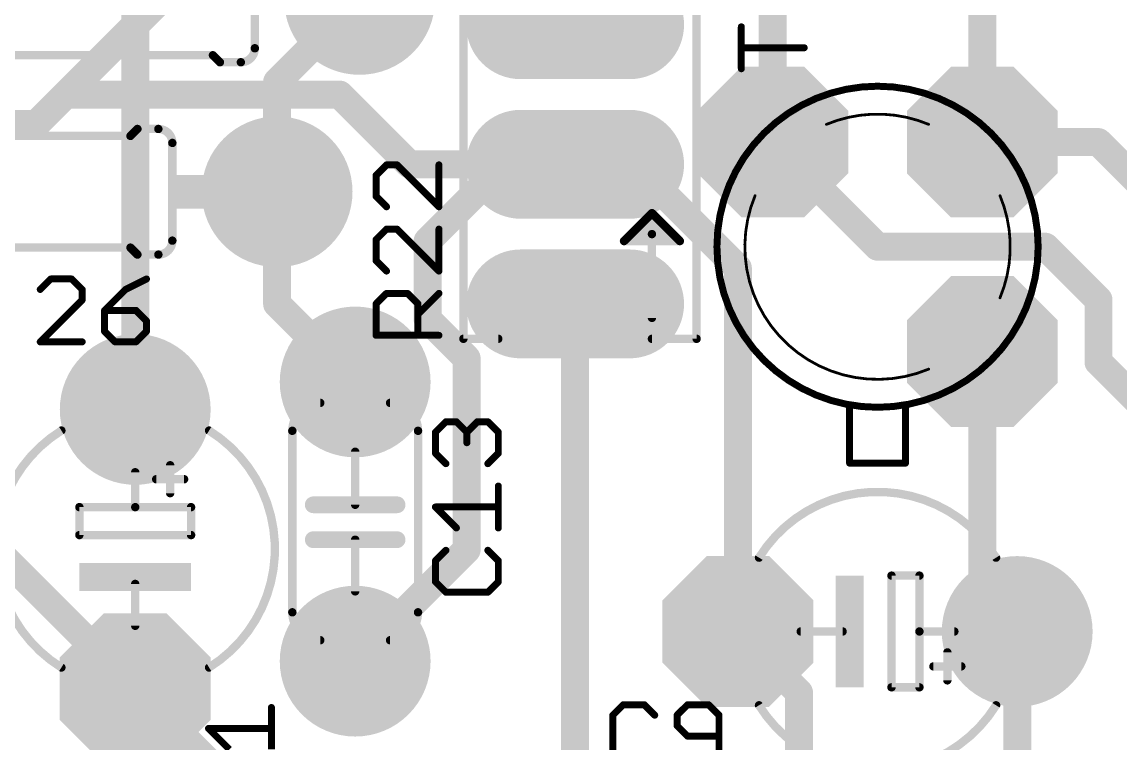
# Model space of a CAD drawing. Extents: x 0 to 70, y -10.8 to 60.8.
# Drawn here: x 34.94 to 54.91, y 8.47 to 21.59 of the extents above; entities that cross this region are included whole.
import ezdxf

# ---------------------------------------------------------------- set-up
doc = ezdxf.new("R2010")
doc.units = 0
for name, color, linetype in [('1', 22, 'CONTINUOUS'), ('16', 175, 'CONTINUOUS'), ('17', 82, 'CONTINUOUS'), ('21', 253, 'CONTINUOUS'), ('25', 253, 'CONTINUOUS'), ('29', 253, 'CONTINUOUS'), ('30', 253, 'CONTINUOUS')]:
    doc.layers.add(name, color=color, linetype=linetype)

# ---------------------------------------------------------------- blocks, each defined once
blk = doc.blocks.new('RECT')
blk.add_solid([(-0.5, -0.5), (0.5, -0.5), (-0.5, 0.5), (0.5, 0.5)])
blk = doc.blocks.new('ROUNDP')
at = {"const_width": 0.5}
blk.add_lwpolyline([(0, -0.25, 1), (0, 0.25, 1), (0, -0.25)], format="xyb", dxfattribs=at)
blk = doc.blocks.new('OCTAGONP')
at = {"const_width": 0.5}
blk.add_lwpolyline([(-0.25, -0.1036), (-0.25, 0.1036), (-0.1036, 0.25), (0.1036, 0.25), (0.25, 0.1036), (0.25, -0.1036), (0.1036, -0.25), (-0.1036, -0.25), (-0.25, -0.1036), (-0.25, 0.1036)], dxfattribs=at)
blk = doc.blocks.new('LONGP100')
at = {"const_width": 1}
blk.add_lwpolyline([(-0.5, 0), (0.5, 0)], dxfattribs=at)
at = {"const_width": 0.5}
for points in [[(-0.5, 0.25, 1), (-0.5, -0.25)], [(0.5, -0.25, 1), (0.5, 0.25)]]:
    blk.add_lwpolyline(points, format="xyb", dxfattribs=at)

msp = doc.modelspace()

# ---------------------------------------------------------------- linework, layer by layer
at = {"layer": '1', "const_width": 0.508}
for points in [[(35.7378, 20.2692), (39.4716, 24.003)], [(35.2044, 19.7358), (35.7378, 20.2692)], [(35.7378, 20.2692), (40.7162, 20.2692)], [(40.7162, 20.2692), (41.9854, 19)], [(31.115, 19.7358), (35.2044, 19.7358)], [(41.9854, 19), (45, 19)]]:
    msp.add_lwpolyline(points, dxfattribs=at)
at = {"layer": '1', "const_width": 0.254}
for points in [[(35.7378, 20.3962, 1), (35.7378, 20.1422)], [(35.648, 20.359, 1), (35.8276, 20.1794)], [(35.8276, 20.1794, 1), (35.648, 20.359)], [(40.806, 20.359, 1), (40.6264, 20.1794)], [(40.7162, 20.1422, 1), (40.7162, 20.3962)], [(35.2044, 19.6088, 1), (35.2044, 19.8628)], [(35.1146, 19.8256, 1), (35.2942, 19.646)], [(41.9854, 19.127, 1), (41.9854, 18.873)], [(41.8956, 18.9102, 1), (42.0752, 19.0898)], [(45, 18.873, 1), (45, 19.127)]]:
    msp.add_lwpolyline(points, format="xyb", dxfattribs=at)
at = {"layer": '16', "const_width": 0.508}
for points in [[(45, 21.54), (40.54, 26)], [(37, 14.54), (37, 25.671)], [(52.405, 19.405), (52.405, 23.675)], [(39.58, 20.5), (41.08, 22)], [(48.595, 19.405), (48.595, 21.9248)], [(39.58, 18.5), (39.58, 20.5)], [(50.4994, 17.5006), (48.595, 19.405)], [(52.405, 19.405), (54.515, 19.405)], [(54.515, 19.405), (56.42, 17.5)], [(43.7142, 19), (42.3164, 17.6022)], [(45, 19), (43.7142, 19)], [(45, 19), (46.0748, 19)], [(46.0748, 19), (47.96, 17.1148)], [(39.58, 16.46), (39.58, 18.5)], [(42.3164, 17.6022), (42.3164, 16.1798)], [(50.4994, 17.5006), (53.5526, 17.5006)], [(53.5526, 17.5006), (54.5178, 16.5354)], [(47.96, 17.1148), (47.96, 10.5)], [(54.5178, 16.5354), (54.5178, 15.4022)], [(41, 15.04), (39.58, 16.46)], [(45, 7.92), (45, 16.46)], [(42.3164, 16.1798), (43.0276, 15.4686)], [(52.405, 11.135), (52.405, 15.595)], [(43.0276, 15.4686), (43.0276, 11.9876)], [(54.5178, 15.4022), (56.42, 13.5)], [(37, 9.46), (33.27, 13.19)], [(43.0276, 11.9876), (41, 9.96)], [(53.04, 10.5), (52.405, 11.135)], [(47.96, 10.5), (49.0728, 9.3872)], [(53.04, 6.04), (53.04, 10.5)], [(37, 9.46), (39.46, 7)], [(49.0728, 9.3872), (49.0728, 4.2672)]]:
    msp.add_lwpolyline(points, dxfattribs=at)
at = {"layer": '16', "const_width": 0.254}
for points in [[(44.9102, 21.4502, 1), (45.0898, 21.6298)], [(39.707, 20.5, 1), (39.453, 20.5)], [(39.4902, 20.5898, 1), (39.6698, 20.4102)], [(48.6848, 19.4948, 1), (48.5052, 19.3152)], [(52.405, 19.532, 1), (52.405, 19.278)], [(54.6048, 19.4948, 1), (54.4252, 19.3152)], [(54.515, 19.278, 1), (54.515, 19.532)], [(48.468, 19.405, 1), (48.722, 19.405)], [(52.278, 19.405, 1), (52.532, 19.405)], [(43.7142, 19.127, 1), (43.7142, 18.873)], [(43.804, 18.9102, 1), (43.6244, 19.0898)], [(45, 19.127, 1), (45, 18.873)], [(45, 18.873, 1), (45, 19.127)], [(46.1646, 19.0898, 1), (45.985, 18.9102)], [(46.0748, 18.873, 1), (46.0748, 19.127)], [(39.707, 18.5, 1), (39.453, 18.5)], [(39.453, 18.5, 1), (39.707, 18.5)], [(42.4434, 17.6022, 1), (42.1894, 17.6022)], [(42.2266, 17.692, 1), (42.4062, 17.5124)], [(50.4994, 17.6276, 1), (50.4994, 17.3736)], [(50.4096, 17.4108, 1), (50.5892, 17.5904)], [(53.6424, 17.5904, 1), (53.4628, 17.4108)], [(53.5526, 17.3736, 1), (53.5526, 17.6276)], [(48.087, 17.1148, 1), (47.833, 17.1148)], [(47.8702, 17.025, 1), (48.0498, 17.2046)], [(54.6448, 16.5354, 1), (54.3908, 16.5354)], [(39.6698, 16.5498, 1), (39.4902, 16.3702)], [(39.453, 16.46, 1), (39.707, 16.46)], [(45.127, 16.46, 1), (44.873, 16.46)], [(54.428, 16.4456, 1), (54.6076, 16.6252)], [(42.4062, 16.2696, 1), (42.2266, 16.09)], [(42.1894, 16.1798, 1), (42.4434, 16.1798)], [(52.532, 15.595, 1), (52.278, 15.595)], [(43.1546, 15.4686, 1), (42.9006, 15.4686)], [(42.9378, 15.3788, 1), (43.1174, 15.5584)], [(54.6076, 15.492, 1), (54.428, 15.3124)], [(54.3908, 15.4022, 1), (54.6448, 15.4022)], [(40.9102, 14.9502, 1), (41.0898, 15.1298)], [(36.873, 14.54, 1), (37.127, 14.54)], [(43.1174, 11.8978, 1), (42.9378, 12.0774)], [(42.9006, 11.9876, 1), (43.1546, 11.9876)], [(52.4948, 11.2248, 1), (52.3152, 11.0452)], [(52.278, 11.135, 1), (52.532, 11.135)], [(48.0498, 10.5898, 1), (47.8702, 10.4102)], [(47.833, 10.5, 1), (48.087, 10.5)], [(53.167, 10.5, 1), (52.913, 10.5)], [(52.9502, 10.4102, 1), (53.1298, 10.5898)], [(40.9102, 10.0498, 1), (41.0898, 9.8702)], [(37.0898, 9.5498, 1), (36.9102, 9.3702)], [(36.9102, 9.3702, 1), (37.0898, 9.5498)], [(49.1998, 9.3872, 1), (48.9458, 9.3872)], [(48.983, 9.2974, 1), (49.1626, 9.477)]]:
    msp.add_lwpolyline(points, format="xyb", dxfattribs=at)
at = {"layer": '21'}
for points, const_width in [([(39.175, 21.111), (39.175, 22.889)], 0.1524), ([(42.968, 22.175), (42.968, 15.825)], 0.1524), ([(47.2098, 15.825), (47.2098, 22.175)], 0.1524), ([(38.413, 20.984), (33.587, 20.984)], 0.1524), ([(38.413, 20.984), (38.54, 20.857)], 0.1524), ([(38.921, 20.857), (38.54, 20.857)], 0.1524), ([(32.087, 19.516), (36.913, 19.516)], 0.1524), ([(36.913, 19.516), (37.04, 19.643)], 0.1524), ([(37.421, 19.643), (37.04, 19.643)], 0.1524), ([(37.675, 19.389), (37.675, 17.611)], 0.1524), ([(46.397, 18.111), (46.27, 17.984)], 0.1524), ([(46.397, 18.111), (46.524, 17.984)], 0.1524), ([(46.397, 18.111), (46.397, 17.73)], 0.1524), ([(46.27, 17.984), (46.143, 17.857)], 0.1524), ([(46.524, 17.984), (46.27, 17.984)], 0.1524), ([(46.524, 17.984), (46.651, 17.857)], 0.1524), ([(46.016, 17.73), (45.889, 17.603)], 0.1524), ([(46.143, 17.857), (46.016, 17.73)], 0.1524), ([(46.397, 17.73), (46.016, 17.73)], 0.1524), ([(46.651, 17.857), (46.143, 17.857)], 0.1524), ([(46.397, 17.73), (46.397, 16.206)], 0.1524), ([(46.778, 17.73), (46.397, 17.73)], 0.1524), ([(46.651, 17.857), (46.778, 17.73)], 0.1524), ([(46.905, 17.603), (46.778, 17.73)], 0.1524), ([(45.889, 17.603), (46.905, 17.603)], 0.1524), ([(32.087, 17.484), (36.913, 17.484)], 0.1524), ([(36.913, 17.484), (37.04, 17.357)], 0.1524), ([(37.421, 17.357), (37.04, 17.357)], 0.1524), ([(42.968, 15.825), (43.603, 15.825)], 0.1524), ([(46.397, 15.825), (47.2098, 15.825)], 0.1524), ([(49.992, 13.563), (49.992, 14.6235)], 0.127), ([(51.008, 13.563), (51.008, 14.6235)], 0.127), ([(39.857, 10.849), (39.857, 14.151)], 0.1524), ([(42.143, 10.849), (42.143, 14.151)], 0.1524), ([(41, 13.77), (41, 12.8048)], 0.1524), ([(37.635, 13.524), (37.635, 13.016)], 0.1524), ([(51.008, 13.563), (49.992, 13.563)], 0.127), ([(37, 13.397), (37, 12.762)], 0.1524), ([(37.381, 13.27), (37.889, 13.27)], 0.1524), ([(37, 12.762), (35.984, 12.762)], 0.1524), ([(35.984, 12.762), (35.984, 12.254)], 0.1524), ([(38.016, 12.762), (37, 12.762)], 0.1524), ([(38.016, 12.254), (38.016, 12.762)], 0.1524), ([(41, 12.8048), (40.238, 12.8048)], 0.3048), ([(41.762, 12.8048), (41, 12.8048)], 0.3048), ([(35.984, 12.254), (38.016, 12.254)], 0.1524), ([(41, 12.1698), (40.238, 12.1698)], 0.3048), ([(41.762, 12.1698), (41, 12.1698)], 0.3048), ([(41, 11.23), (41, 12.1698)], 0.1524), ([(51.262, 11.516), (50.754, 11.516)], 0.1524), ([(50.754, 11.516), (50.754, 9.484)], 0.1524), ([(51.262, 10.5), (51.262, 11.516)], 0.1524), ([(37, 11.365), (37, 10.603)], 0.1524), ([(49.865, 10.5), (49.103, 10.5)], 0.1524), ([(51.897, 10.5), (51.262, 10.5)], 0.1524), ([(51.262, 9.484), (51.262, 10.5)], 0.1524), ([(51.77, 10.119), (51.77, 9.611)], 0.1524), ([(52.024, 9.865), (51.516, 9.865)], 0.1524), ([(50.754, 9.484), (51.262, 9.484)], 0.1524)]:
    msp.add_lwpolyline(points, dxfattribs=dict(at, const_width=const_width))
for points, const_width in [([(38.921, 20.857, 0.4142), (39.175, 21.111)], 0.1524), ([(39.2131, 21.111, 1), (39.1369, 21.111)], 0.0762), ([(38.4399, 21.0109, 1), (38.3861, 20.9571)], 0.0762), ([(38.413, 20.9459, 1), (38.413, 21.0221)], 0.0762), ([(39.1369, 21.111, 1), (39.2131, 21.111)], 0.0762), ([(38.54, 20.8951, 1), (38.54, 20.8189)], 0.0762), ([(38.5131, 20.8301, 1), (38.5669, 20.8839)], 0.0762), ([(38.921, 20.8951, 1), (38.921, 20.8189)], 0.0762), ([(38.921, 20.8189, 1), (38.921, 20.8951)], 0.0762), ([(50.5, 14.579, 1), (50.5, 20.421, 1), (50.5, 14.579)], 0.127), ([(51.4289, 19.727, 0.2002), (49.5711, 19.727)], 0.0508), ([(36.8861, 19.5429, 1), (36.9399, 19.4891)], 0.0762), ([(36.913, 19.4779, 1), (36.913, 19.5541)], 0.0762), ([(37.04, 19.6811, 1), (37.04, 19.6049)], 0.0762), ([(37.0669, 19.6161, 1), (37.0131, 19.6699)], 0.0762), ([(37.675, 19.389, 0.4142), (37.421, 19.643)], 0.1524), ([(37.421, 19.6811, 1), (37.421, 19.6049)], 0.0762), ([(37.421, 19.6049, 1), (37.421, 19.6811)], 0.0762), ([(49.5662, 19.7387, 1), (49.576, 19.7153)], 0.0254), ([(51.424, 19.7153, 1), (51.4338, 19.7387)], 0.0254), ([(37.7131, 19.389, 1), (37.6369, 19.389)], 0.0762), ([(37.6369, 19.389, 1), (37.7131, 19.389)], 0.0762), ([(48.2729, 18.429, 0.67), (51.4289, 15.273)], 0.0508), ([(48.2846, 18.4241, 1), (48.2612, 18.4339)], 0.0254), ([(52.727, 16.5711, 0.2002), (52.727, 18.4289)], 0.0508), ([(52.7387, 18.4338, 1), (52.7153, 18.424)], 0.0254), ([(46.4351, 18.111, 1), (46.3589, 18.111)], 0.0762), ([(46.4239, 18.1379, 1), (46.3701, 18.0841)], 0.0762), ([(46.4239, 18.0841, 1), (46.3701, 18.1379)], 0.0762), ([(46.27, 18.0221, 1), (46.27, 17.9459)], 0.0762), ([(46.2431, 18.0109, 1), (46.2969, 17.9571)], 0.0762), ([(46.2969, 17.9571, 1), (46.2431, 18.0109)], 0.0762), ([(46.5509, 18.0109, 1), (46.4971, 17.9571)], 0.0762), ([(46.4971, 17.9571, 1), (46.5509, 18.0109)], 0.0762), ([(46.524, 17.9459, 1), (46.524, 18.0221)], 0.0762), ([(46.016, 17.7681, 1), (46.016, 17.6919)], 0.0762), ([(45.9891, 17.7569, 1), (46.0429, 17.7031)], 0.0762), ([(46.0429, 17.7031, 1), (45.9891, 17.7569)], 0.0762), ([(46.143, 17.8951, 1), (46.143, 17.8189)], 0.0762), ([(46.1161, 17.8839, 1), (46.1699, 17.8301)], 0.0762), ([(46.1699, 17.8301, 1), (46.1161, 17.8839)], 0.0762), ([(46.4351, 17.73, 1), (46.3589, 17.73)], 0.0762), ([(46.397, 17.7681, 1), (46.397, 17.6919)], 0.0762), ([(46.397, 17.6919, 1), (46.397, 17.7681)], 0.0762), ([(46.6779, 17.8839, 1), (46.6241, 17.8301)], 0.0762), ([(46.6241, 17.8301, 1), (46.6779, 17.8839)], 0.0762), ([(46.651, 17.8189, 1), (46.651, 17.8951)], 0.0762), ([(46.8049, 17.7569, 1), (46.7511, 17.7031)], 0.0762), ([(46.7511, 17.7031, 1), (46.8049, 17.7569)], 0.0762), ([(46.778, 17.6919, 1), (46.778, 17.7681)], 0.0762), ([(37.421, 17.357, 0.4142), (37.675, 17.611)], 0.1524), ([(37.7131, 17.611, 1), (37.6369, 17.611)], 0.0762), ([(37.6369, 17.611, 1), (37.7131, 17.611)], 0.0762), ([(45.889, 17.6411, 1), (45.889, 17.5649)], 0.0762), ([(45.8621, 17.6299, 1), (45.9159, 17.5761)], 0.0762), ([(46.3589, 17.73, 1), (46.4351, 17.73)], 0.0762), ([(46.8781, 17.5761, 1), (46.9319, 17.6299)], 0.0762), ([(46.905, 17.5649, 1), (46.905, 17.6411)], 0.0762), ([(36.9399, 17.5109, 1), (36.8861, 17.4571)], 0.0762), ([(36.913, 17.4459, 1), (36.913, 17.5221)], 0.0762), ([(37.04, 17.3951, 1), (37.04, 17.3189)], 0.0762), ([(37.0131, 17.3301, 1), (37.0669, 17.3839)], 0.0762), ([(37.421, 17.3951, 1), (37.421, 17.3189)], 0.0762), ([(37.421, 17.3189, 1), (37.421, 17.3951)], 0.0762), ([(52.7153, 16.576, 1), (52.7387, 16.5662)], 0.0254), ([(46.3589, 16.206, 1), (46.4351, 16.206)], 0.0762), ([(42.968, 15.8631, 1), (42.968, 15.7869)], 0.0762), ([(42.9299, 15.825, 1), (43.0061, 15.825)], 0.0762), ([(43.603, 15.7869, 1), (43.603, 15.8631)], 0.0762), ([(46.397, 15.8631, 1), (46.397, 15.7869)], 0.0762), ([(47.1717, 15.825, 1), (47.2479, 15.825)], 0.0762), ([(47.2098, 15.7869, 1), (47.2098, 15.8631)], 0.0762), ([(51.4338, 15.2613, 1), (51.424, 15.2847)], 0.0254), ([(40.365, 14.659, 0.4142), (39.857, 14.151)], 0.1524), ([(40.365, 14.6209, 1), (40.365, 14.6971)], 0.0762), ([(42.143, 14.151, 0.4142), (41.635, 14.659)], 0.1524), ([(41.635, 14.6971, 1), (41.635, 14.6209)], 0.0762), ([(50.0238, 14.6235, 1), (49.9603, 14.6235)], 0.0635), ([(51.0398, 14.6235, 1), (50.9763, 14.6235)], 0.0635), ([(35.6568, 14.1557, 0.5551), (35.6568, 9.8443)], 0.1524), ([(35.6769, 14.1234, 1), (35.6367, 14.188)], 0.0762), ([(38.3432, 9.8443, 0.5551), (38.3432, 14.1557)], 0.1524), ([(38.3633, 14.188, 1), (38.3231, 14.1234)], 0.0762), ([(39.8951, 14.151, 1), (39.8189, 14.151)], 0.0762), ([(39.8189, 14.151, 1), (39.8951, 14.151)], 0.0762), ([(42.1811, 14.151, 1), (42.1049, 14.151)], 0.0762), ([(42.1049, 14.151, 1), (42.1811, 14.151)], 0.0762), ([(41.0381, 13.77, 1), (40.9619, 13.77)], 0.0762), ([(37.6731, 13.524, 1), (37.5969, 13.524)], 0.0762), ([(49.992, 13.5948, 1), (49.992, 13.5312)], 0.0635), ([(49.9603, 13.563, 1), (50.0238, 13.563)], 0.0635), ([(50.9763, 13.563, 1), (51.0398, 13.563)], 0.0635), ([(51.008, 13.5312, 1), (51.008, 13.5948)], 0.0635), ([(37.0381, 13.397, 1), (36.9619, 13.397)], 0.0762), ([(37.381, 13.3081, 1), (37.381, 13.2319)], 0.0762), ([(37.889, 13.2319, 1), (37.889, 13.3081)], 0.0762), ([(37.5969, 13.016, 1), (37.6731, 13.016)], 0.0762), ([(52.6557, 11.8432, 0.5551), (48.3443, 11.8432)], 0.1524), ([(35.984, 12.8001, 1), (35.984, 12.7239)], 0.0762), ([(36.0221, 12.762, 1), (35.9459, 12.762)], 0.0762), ([(37, 12.8001, 1), (37, 12.7239)], 0.0762), ([(36.9619, 12.762, 1), (37.0381, 12.762)], 0.0762), ([(37, 12.7239, 1), (37, 12.8001)], 0.0762), ([(38.0541, 12.762, 1), (37.9779, 12.762)], 0.0762), ([(38.016, 12.7239, 1), (38.016, 12.8001)], 0.0762), ([(40.238, 12.881, 1), (40.238, 12.7286)], 0.1524), ([(41, 12.881, 1), (41, 12.7286)], 0.1524), ([(41, 12.7286, 1), (41, 12.881)], 0.1524), ([(40.9619, 12.8048, 1), (41.0381, 12.8048)], 0.0762), ([(41.762, 12.7286, 1), (41.762, 12.881)], 0.1524), ([(35.984, 12.2921, 1), (35.984, 12.2159)], 0.0762), ([(35.9459, 12.254, 1), (36.0221, 12.254)], 0.0762), ([(37.9779, 12.254, 1), (38.0541, 12.254)], 0.0762), ([(38.016, 12.2159, 1), (38.016, 12.2921)], 0.0762), ([(40.238, 12.246, 1), (40.238, 12.0936)], 0.1524), ([(41, 12.246, 1), (41, 12.0936)], 0.1524), ([(41, 12.0936, 1), (41, 12.246)], 0.1524), ([(41.0381, 12.1698, 1), (40.9619, 12.1698)], 0.0762), ([(41.762, 12.0936, 1), (41.762, 12.246)], 0.1524), ([(48.312, 11.8633, 1), (48.3766, 11.8231)], 0.0762), ([(52.6234, 11.8231, 1), (52.688, 11.8633)], 0.0762), ([(50.754, 11.5541, 1), (50.754, 11.4779)], 0.0762), ([(50.7921, 11.516, 1), (50.7159, 11.516)], 0.0762), ([(51.3001, 11.516, 1), (51.2239, 11.516)], 0.0762), ([(51.262, 11.4779, 1), (51.262, 11.5541)], 0.0762), ([(37.0381, 11.365, 1), (36.9619, 11.365)], 0.0762), ([(40.9619, 11.23, 1), (41.0381, 11.23)], 0.0762), ([(39.857, 10.849, 0.4142), (40.365, 10.341)], 0.1524), ([(39.8951, 10.849, 1), (39.8189, 10.849)], 0.0762), ([(39.8189, 10.849, 1), (39.8951, 10.849)], 0.0762), ([(41.635, 10.341, 0.4142), (42.143, 10.849)], 0.1524), ([(42.1811, 10.849, 1), (42.1049, 10.849)], 0.0762), ([(42.1049, 10.849, 1), (42.1811, 10.849)], 0.0762), ([(36.9619, 10.603, 1), (37.0381, 10.603)], 0.0762), ([(40.365, 10.3029, 1), (40.365, 10.3791)], 0.0762), ([(41.635, 10.3791, 1), (41.635, 10.3029)], 0.0762), ([(49.103, 10.5381, 1), (49.103, 10.4619)], 0.0762), ([(49.865, 10.4619, 1), (49.865, 10.5381)], 0.0762), ([(51.262, 10.5381, 1), (51.262, 10.4619)], 0.0762), ([(51.3001, 10.5, 1), (51.2239, 10.5)], 0.0762), ([(51.2239, 10.5, 1), (51.3001, 10.5)], 0.0762), ([(51.897, 10.4619, 1), (51.897, 10.5381)], 0.0762), ([(51.8081, 10.119, 1), (51.7319, 10.119)], 0.0762), ([(35.6367, 9.812, 1), (35.6769, 9.8766)], 0.0762), ([(38.3231, 9.8766, 1), (38.3633, 9.812)], 0.0762), ([(51.516, 9.9031, 1), (51.516, 9.8269)], 0.0762), ([(52.024, 9.8269, 1), (52.024, 9.9031)], 0.0762), ([(51.7319, 9.611, 1), (51.8081, 9.611)], 0.0762), ([(50.754, 9.5221, 1), (50.754, 9.4459)], 0.0762), ([(50.7159, 9.484, 1), (50.7921, 9.484)], 0.0762), ([(51.2239, 9.484, 1), (51.3001, 9.484)], 0.0762), ([(51.262, 9.4459, 1), (51.262, 9.5221)], 0.0762), ([(48.3443, 9.1568, 0.5551), (52.6557, 9.1568)], 0.1524), ([(48.3766, 9.1769, 1), (48.312, 9.1367)], 0.0762), ([(52.688, 9.1367, 1), (52.6234, 9.1769)], 0.0762)]:
    msp.add_lwpolyline(points, format="xyb", dxfattribs=dict(at, const_width=const_width))
at = {"layer": '25', "const_width": 0.127}
for points in [[(48.0226, 20.7385), (48.0226, 21.5011)], [(49.1665, 21.1198), (48.0226, 21.1198)], [(41.5702, 18.9897), (41.3796, 18.799)], [(41.7609, 18.9897), (41.5702, 18.9897)], [(42.5235, 18.2271), (41.7609, 18.9897)], [(42.5235, 18.9897), (42.5235, 18.2271)], [(41.3796, 18.799), (41.3796, 18.4177)], [(41.3796, 18.4177), (41.5702, 18.2271)], [(41.5702, 17.8204), (41.3796, 17.6297)], [(41.7609, 17.8204), (41.5702, 17.8204)], [(42.5235, 17.0578), (41.7609, 17.8204)], [(42.5235, 17.8204), (42.5235, 17.0578)], [(41.3796, 17.6297), (41.3796, 17.2484)], [(41.3796, 17.2484), (41.5702, 17.0578)], [(35.4633, 16.9134), (35.2727, 16.7228)], [(35.8446, 16.9134), (35.4633, 16.9134)], [(36.0353, 16.7228), (35.8446, 16.9134)], [(37.2046, 16.9134), (36.8233, 16.7228)], [(36.0353, 16.5321), (36.0353, 16.7228)], [(36.8233, 16.7228), (36.442, 16.3414)], [(35.2727, 15.7695), (36.0353, 16.5321)], [(41.3796, 16.4604), (41.5702, 16.6511)], [(41.5702, 16.6511), (41.9516, 16.6511)], [(41.9516, 16.6511), (42.1422, 16.4604)], [(42.1422, 16.2698), (42.5235, 16.6511)], [(36.442, 16.3414), (36.442, 15.9601)], [(37.0139, 16.3414), (36.442, 16.3414)], [(37.2046, 16.1508), (37.0139, 16.3414)], [(41.3796, 15.8885), (41.3796, 16.4604)], [(42.1422, 16.4604), (42.1422, 15.8885)], [(37.2046, 15.9601), (37.2046, 16.1508)], [(36.442, 15.9601), (36.6326, 15.7695)], [(37.0139, 15.7695), (37.2046, 15.9601)], [(36.0353, 15.7695), (35.2727, 15.7695)], [(36.6326, 15.7695), (37.0139, 15.7695)], [(42.5235, 15.8885), (41.3796, 15.8885)], [(42.4596, 14.1249), (42.6502, 14.3156)], [(42.6502, 14.3156), (42.8409, 14.3156)], [(42.8409, 14.3156), (43.0316, 14.1249)], [(43.0316, 14.1249), (43.2222, 14.3156)], [(43.2222, 14.3156), (43.4129, 14.3156)], [(43.4129, 14.3156), (43.6035, 14.1249)], [(42.4596, 13.7436), (42.4596, 14.1249)], [(43.0316, 14.1249), (43.0316, 13.9343)], [(43.6035, 14.1249), (43.6035, 13.7436)], [(42.6502, 13.553), (42.4596, 13.7436)], [(43.6035, 13.7436), (43.4129, 13.553)], [(43.6035, 12.3837), (43.6035, 13.1463)], [(42.8409, 12.3837), (42.4596, 12.765)], [(42.4596, 12.765), (43.6035, 12.765)], [(42.6502, 11.977), (42.4596, 11.7863)], [(43.6035, 11.7863), (43.4129, 11.977)], [(42.4596, 11.7863), (42.4596, 11.405)], [(43.6035, 11.405), (43.6035, 11.7863)], [(42.4596, 11.405), (42.6502, 11.2144)], [(43.4129, 11.2144), (43.6035, 11.405)], [(42.6502, 11.2144), (43.4129, 11.2144)], [(45.8754, 9.1674), (45.6848, 8.9768)], [(46.2567, 9.1674), (45.8754, 9.1674)], [(46.4474, 8.9768), (46.2567, 9.1674)], [(47.0447, 9.1674), (46.8541, 8.9768)], [(47.426, 9.1674), (47.0447, 9.1674)], [(47.6167, 8.9768), (47.426, 9.1674)], [(39.4765, 8.354), (39.4765, 9.1166)], [(45.6848, 8.9768), (45.6848, 8.2141)], [(46.8541, 8.9768), (46.8541, 8.7861)], [(47.6167, 8.2141), (47.6167, 8.9768)], [(38.7139, 8.354), (38.3326, 8.7353)], [(38.3326, 8.7353), (39.4765, 8.7353)], [(46.8541, 8.7861), (47.0447, 8.5954)], [(47.0447, 8.5954), (47.6167, 8.5954)]]:
    msp.add_lwpolyline(points, dxfattribs=at)
at = {"layer": '25', "const_width": 0.0635}
for points in [[(48.0544, 21.5011, 1), (47.9909, 21.5011)], [(48.0226, 21.1516, 1), (48.0226, 21.0881)], [(49.1665, 21.0881, 1), (49.1665, 21.1516)], [(47.9909, 20.7385, 1), (48.0544, 20.7385)], [(41.5702, 19.0214, 1), (41.5702, 18.958)], [(41.5927, 18.9673, 1), (41.5477, 19.0121)], [(41.7834, 19.0122, 1), (41.7384, 18.9672)], [(41.7609, 18.958, 1), (41.7609, 19.0214)], [(42.5553, 18.9897, 1), (42.4917, 18.9897)], [(41.4114, 18.799, 1), (41.3479, 18.799)], [(41.3571, 18.8214, 1), (41.4021, 18.7766)], [(41.4021, 18.4402, 1), (41.3571, 18.3952)], [(41.3479, 18.4177, 1), (41.4114, 18.4177)], [(41.5477, 18.2046, 1), (41.5927, 18.2496)], [(42.4917, 18.2271, 1), (42.5553, 18.2271)], [(42.501, 18.2046, 1), (42.546, 18.2496)], [(41.5702, 17.8521, 1), (41.5702, 17.7887)], [(41.5927, 17.798, 1), (41.5477, 17.8428)], [(41.7834, 17.8429, 1), (41.7384, 17.7979)], [(41.7609, 17.7887, 1), (41.7609, 17.8521)], [(42.5553, 17.8204, 1), (42.4917, 17.8204)], [(41.4114, 17.6297, 1), (41.3479, 17.6297)], [(41.3571, 17.6521, 1), (41.4021, 17.6073)], [(41.4021, 17.2709, 1), (41.3571, 17.2259)], [(41.3479, 17.2484, 1), (41.4114, 17.2484)], [(35.4633, 16.9451, 1), (35.4633, 16.8817)], [(35.4858, 16.8909, 1), (35.4408, 16.9359)], [(35.867, 16.9359, 1), (35.8222, 16.8909)], [(35.8446, 16.8817, 1), (35.8446, 16.9451)], [(37.2188, 16.885, 1), (37.1904, 16.9418)], [(41.5477, 17.0353, 1), (41.5927, 17.0803)], [(42.4917, 17.0578, 1), (42.5553, 17.0578)], [(42.501, 17.0353, 1), (42.546, 17.0803)], [(35.2502, 16.7453, 1), (35.2952, 16.7003)], [(36.0671, 16.7228, 1), (36.0035, 16.7228)], [(36.0129, 16.7003, 1), (36.0577, 16.7453)], [(36.8091, 16.7512, 1), (36.8375, 16.6944)], [(36.8458, 16.7004, 1), (36.8008, 16.7452)], [(36.0578, 16.5096, 1), (36.0128, 16.5546)], [(41.5702, 16.6828, 1), (41.5702, 16.6194)], [(41.5927, 16.6287, 1), (41.5477, 16.6735)], [(41.9741, 16.6735, 1), (41.9291, 16.6287)], [(41.9516, 16.6194, 1), (41.9516, 16.6828)], [(42.546, 16.6286, 1), (42.501, 16.6736)], [(36.0035, 16.5321, 1), (36.0671, 16.5321)], [(36.4738, 16.3414, 1), (36.4102, 16.3414)], [(36.442, 16.3731, 1), (36.442, 16.3097)], [(36.4195, 16.3638, 1), (36.4645, 16.319)], [(37.0363, 16.3639, 1), (36.9915, 16.3189)], [(37.0139, 16.3097, 1), (37.0139, 16.3731)], [(41.4114, 16.4604, 1), (41.3479, 16.4604)], [(41.3571, 16.4828, 1), (41.4021, 16.438)], [(42.174, 16.4604, 1), (42.1105, 16.4604)], [(42.1197, 16.438, 1), (42.1647, 16.4828)], [(37.2364, 16.1508, 1), (37.1728, 16.1508)], [(37.1822, 16.1283, 1), (37.227, 16.1733)], [(42.1197, 16.2923, 1), (42.1647, 16.2473)], [(36.4645, 15.9826, 1), (36.4195, 15.9376)], [(36.4102, 15.9601, 1), (36.4738, 15.9601)], [(37.1728, 15.9601, 1), (37.2364, 15.9601)], [(37.227, 15.9376, 1), (37.1822, 15.9826)], [(35.2502, 15.792, 1), (35.2952, 15.747)], [(35.2727, 15.8013, 1), (35.2727, 15.7378)], [(36.0353, 15.7378, 1), (36.0353, 15.8013)], [(36.6326, 15.8013, 1), (36.6326, 15.7378)], [(36.6101, 15.747, 1), (36.6551, 15.792)], [(36.9915, 15.792, 1), (37.0363, 15.747)], [(37.0139, 15.7378, 1), (37.0139, 15.8013)], [(41.3796, 15.9203, 1), (41.3796, 15.8567)], [(41.3479, 15.8885, 1), (41.4114, 15.8885)], [(42.1105, 15.8885, 1), (42.174, 15.8885)], [(42.5235, 15.8567, 1), (42.5235, 15.9203)], [(42.6502, 14.3474, 1), (42.6502, 14.2838)], [(42.6727, 14.2932, 1), (42.6277, 14.338)], [(42.8634, 14.3381, 1), (42.8184, 14.2931)], [(42.8409, 14.2838, 1), (42.8409, 14.3474)], [(43.2222, 14.3474, 1), (43.2222, 14.2838)], [(43.2447, 14.2932, 1), (43.1997, 14.338)], [(43.4354, 14.338, 1), (43.3904, 14.2932)], [(43.4129, 14.2838, 1), (43.4129, 14.3474)], [(42.4914, 14.1249, 1), (42.4278, 14.1249)], [(42.4371, 14.1473, 1), (42.4821, 14.1025)], [(43.0634, 14.1249, 1), (42.9999, 14.1249)], [(43.0091, 14.1473, 1), (43.0541, 14.1025)], [(43.0091, 14.1024, 1), (43.0541, 14.1474)], [(43.6353, 14.1249, 1), (43.5718, 14.1249)], [(43.581, 14.1025, 1), (43.626, 14.1473)], [(42.4821, 13.7661, 1), (42.4371, 13.7211)], [(42.9999, 13.9343, 1), (43.0634, 13.9343)], [(43.626, 13.7211, 1), (43.581, 13.7661)], [(42.4278, 13.7436, 1), (42.4914, 13.7436)], [(42.6277, 13.5305, 1), (42.6727, 13.5755)], [(43.3904, 13.5755, 1), (43.4354, 13.5305)], [(43.5718, 13.7436, 1), (43.6353, 13.7436)], [(43.6353, 13.1463, 1), (43.5718, 13.1463)], [(42.4821, 12.7875, 1), (42.4371, 12.7425)], [(42.4596, 12.7968, 1), (42.4596, 12.7332)], [(43.6035, 12.7332, 1), (43.6035, 12.7968)], [(42.8184, 12.3612, 1), (42.8634, 12.4062)], [(43.5718, 12.3837, 1), (43.6353, 12.3837)], [(42.6727, 11.9546, 1), (42.6277, 11.9994)], [(43.4354, 11.9994, 1), (43.3904, 11.9546)], [(42.4914, 11.7863, 1), (42.4278, 11.7863)], [(42.4371, 11.8087, 1), (42.4821, 11.7639)], [(43.6353, 11.7863, 1), (43.5718, 11.7863)], [(43.581, 11.7639, 1), (43.626, 11.8087)], [(42.4821, 11.4275, 1), (42.4371, 11.3825)], [(42.4278, 11.405, 1), (42.4914, 11.405)], [(43.5718, 11.405, 1), (43.6353, 11.405)], [(43.626, 11.3825, 1), (43.581, 11.4275)], [(42.6502, 11.2462, 1), (42.6502, 11.1827)], [(42.6277, 11.1919, 1), (42.6727, 11.2369)], [(43.3904, 11.2369, 1), (43.4354, 11.1919)], [(43.4129, 11.1827, 1), (43.4129, 11.2462)], [(45.8754, 9.1992, 1), (45.8754, 9.1357)], [(45.8979, 9.1449, 1), (45.8529, 9.1899)], [(46.2791, 9.1899, 1), (46.2343, 9.1449)], [(46.2567, 9.1357, 1), (46.2567, 9.1992)], [(47.0447, 9.1992, 1), (47.0447, 9.1357)], [(47.0672, 9.1449, 1), (47.0222, 9.1899)], [(47.4484, 9.1899, 1), (47.4036, 9.1449)], [(47.426, 9.1357, 1), (47.426, 9.1992)], [(39.5083, 9.1166, 1), (39.4447, 9.1166)], [(45.6623, 8.9993, 1), (45.7073, 8.9543)], [(45.7166, 8.9768, 1), (45.6531, 8.9768)], [(46.425, 8.9543, 1), (46.4698, 8.9993)], [(46.8316, 8.9993, 1), (46.8766, 8.9543)], [(46.8859, 8.9768, 1), (46.8224, 8.9768)], [(47.6485, 8.9768, 1), (47.5849, 8.9768)], [(47.5943, 8.9543, 1), (47.6391, 8.9993)], [(38.3551, 8.7578, 1), (38.3101, 8.7128)], [(38.3326, 8.7671, 1), (38.3326, 8.7035)], [(39.4765, 8.7035, 1), (39.4765, 8.7671)], [(46.8766, 8.8085, 1), (46.8316, 8.7637)], [(46.8224, 8.7861, 1), (46.8859, 8.7861)], [(47.0447, 8.6272, 1), (47.0447, 8.5636)], [(47.0222, 8.573, 1), (47.0672, 8.6178)], [(47.6167, 8.5636, 1), (47.6167, 8.6272)]]:
    msp.add_lwpolyline(points, format="xyb", dxfattribs=at)

# ---------------------------------------------------------------- block references
at = {"layer": '17', "xscale": 2.54, "yscale": 2.54}
msp.add_blockref('ROUNDP', (41.08, 22), dxfattribs=at)
msp.add_blockref('ROUNDP', (41.08, 22), dxfattribs=at)
at = {"layer": '17'}
for name, p, xscale, yscale, rotation in [('LONGP100', (45, 21.54), 1.778, 1.778, 180), ('LONGP100', (45, 21.54), 1.778, 1.778, 180), ('OCTAGONP', (48.595, 19.405), 2.54, 2.54, 90), ('OCTAGONP', (48.595, 19.405), 2.54, 2.54, 90), ('OCTAGONP', (52.405, 19.405), 2.54, 2.54, 90), ('OCTAGONP', (52.405, 19.405), 2.54, 2.54, 90), ('LONGP100', (45, 19), 1.778, 1.778, 180), ('LONGP100', (45, 19), 1.778, 1.778, 180), ('ROUNDP', (39.58, 18.5), 2.54, 2.54, 180), ('ROUNDP', (39.58, 18.5), 2.54, 2.54, 180), ('LONGP100', (45, 16.46), 1.778, 1.778, 180), ('LONGP100', (45, 16.46), 1.778, 1.778, 180), ('OCTAGONP', (52.405, 15.595), 2.54, 2.54, 90), ('OCTAGONP', (52.405, 15.595), 2.54, 2.54, 90), ('ROUNDP', (41, 15.04), 2.54, 2.54, 270), ('ROUNDP', (41, 15.04), 2.54, 2.54, 270), ('ROUNDP', (37, 14.54), 2.54, 2.54, 270), ('ROUNDP', (37, 14.54), 2.54, 2.54, 270), ('OCTAGONP', (47.96, 10.5), 2.54, 2.54, 180), ('OCTAGONP', (47.96, 10.5), 2.54, 2.54, 180), ('ROUNDP', (53.04, 10.5), 2.54, 2.54, 180), ('ROUNDP', (53.04, 10.5), 2.54, 2.54, 180), ('ROUNDP', (41, 9.96), 2.54, 2.54, 270), ('ROUNDP', (41, 9.96), 2.54, 2.54, 270), ('OCTAGONP', (37, 9.46), 2.54, 2.54, 270), ('OCTAGONP', (37, 9.46), 2.54, 2.54, 270)]:
    msp.add_blockref(name, p, dxfattribs=dict(at, xscale=xscale, yscale=yscale, rotation=rotation))
at = {"layer": '21'}
for p, xscale, yscale, rotation in [((38.1068, 18.5), 0.8636, 0.6096, 180), ((37, 11.492), 0.508, 2.032, 270), ((49.992, 10.5), 0.508, 2.032, 180)]:
    msp.add_blockref('RECT', p, dxfattribs=dict(at, xscale=xscale, yscale=yscale, rotation=rotation))
at = {"layer": '29', "xscale": 2.7432, "yscale": 2.7432}
msp.add_blockref('ROUNDP', (41.08, 22), dxfattribs=at)
at = {"layer": '29'}
for name, p, xscale, yscale, rotation in [('LONGP100', (45, 21.54), 1.9812, 1.9812, 180), ('OCTAGONP', (48.595, 19.405), 2.7432, 2.7432, 90), ('OCTAGONP', (52.405, 19.405), 2.7432, 2.7432, 90), ('LONGP100', (45, 19), 1.9812, 1.9812, 180), ('ROUNDP', (39.58, 18.5), 2.7432, 2.7432, 180), ('LONGP100', (45, 16.46), 1.9812, 1.9812, 180), ('OCTAGONP', (52.405, 15.595), 2.7432, 2.7432, 90), ('ROUNDP', (41, 15.04), 2.7432, 2.7432, 270), ('ROUNDP', (37, 14.54), 2.7432, 2.7432, 270), ('OCTAGONP', (47.96, 10.5), 2.7432, 2.7432, 180), ('ROUNDP', (53.04, 10.5), 2.7432, 2.7432, 180), ('ROUNDP', (41, 9.96), 2.7432, 2.7432, 270), ('OCTAGONP', (37, 9.46), 2.7432, 2.7432, 270)]:
    msp.add_blockref(name, p, dxfattribs=dict(at, xscale=xscale, yscale=yscale, rotation=rotation))
at = {"layer": '30', "xscale": 2.7432, "yscale": 2.7432}
msp.add_blockref('ROUNDP', (41.08, 22), dxfattribs=at)
at = {"layer": '30'}
for name, p, xscale, yscale, rotation in [('LONGP100', (45, 21.54), 1.9812, 1.9812, 180), ('OCTAGONP', (48.595, 19.405), 2.7432, 2.7432, 90), ('OCTAGONP', (52.405, 19.405), 2.7432, 2.7432, 90), ('LONGP100', (45, 19), 1.9812, 1.9812, 180), ('ROUNDP', (39.58, 18.5), 2.7432, 2.7432, 180), ('LONGP100', (45, 16.46), 1.9812, 1.9812, 180), ('OCTAGONP', (52.405, 15.595), 2.7432, 2.7432, 90), ('ROUNDP', (41, 15.04), 2.7432, 2.7432, 270), ('ROUNDP', (37, 14.54), 2.7432, 2.7432, 270), ('OCTAGONP', (47.96, 10.5), 2.7432, 2.7432, 180), ('ROUNDP', (53.04, 10.5), 2.7432, 2.7432, 180), ('ROUNDP', (41, 9.96), 2.7432, 2.7432, 270), ('OCTAGONP', (37, 9.46), 2.7432, 2.7432, 270)]:
    msp.add_blockref(name, p, dxfattribs=dict(at, xscale=xscale, yscale=yscale, rotation=rotation))

doc.saveas('drawing.dxf')
